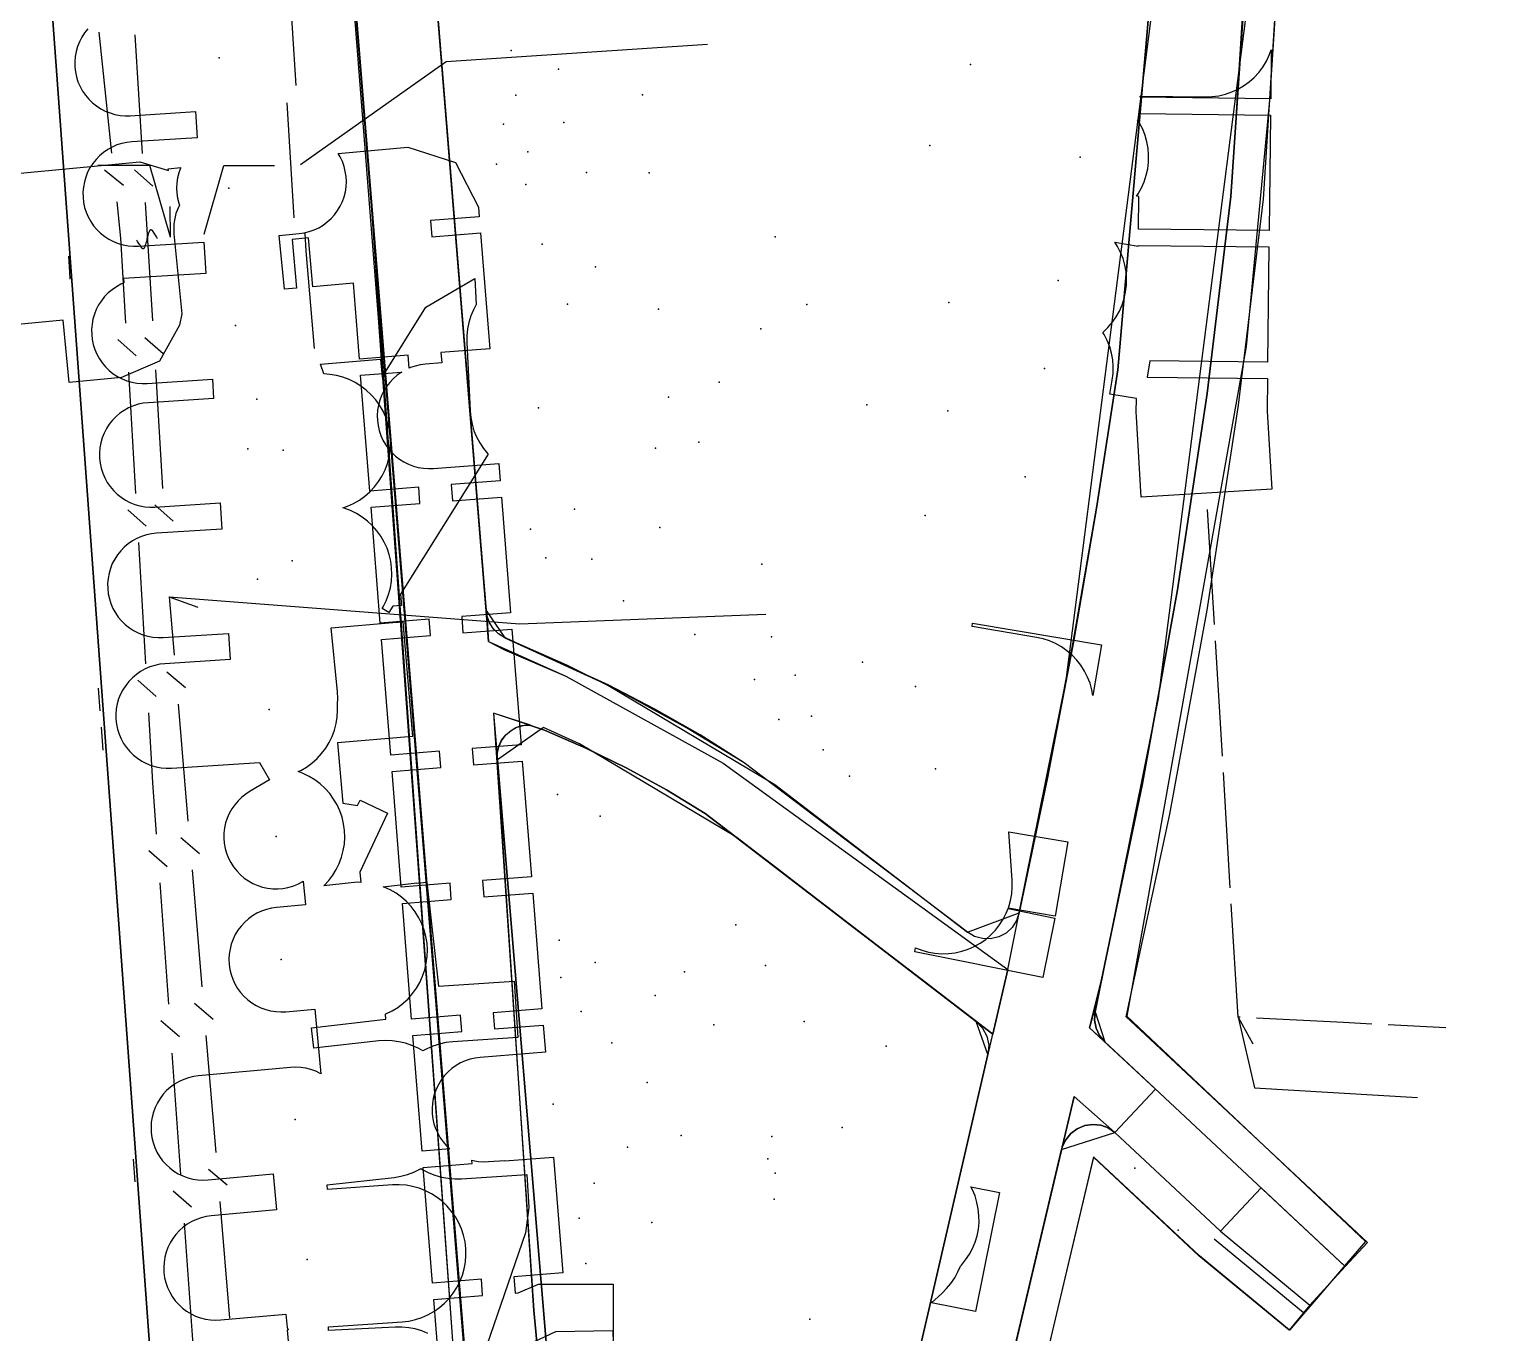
# Model space of a CAD drawing. Header units: metres. Extents: x -3903 to -3714, y 4981 to 6033.
# Drawn here: x -3816.74 to -3771.47, y 5514.27 to 5554.14 of the extents above; entities that cross this region are included whole.
import ezdxf

# ---------------------------------------------------------------- set-up
doc = ezdxf.new("R2010")
doc.units = ezdxf.units.M
for name, color, linetype in [('BENCH', 7, 'Continuous'), ('BOUNDARY', 7, 'Continuous'), ('BUSH', 7, 'Continuous'), ('CURB', 7, 'Continuous'), ('ELECTR_CABLE', 7, 'Continuous'), ('ELECTR_CABLE_COMM', 7, 'Continuous'), ('GAS', 7, 'Continuous'), ('GRASS', 7, 'Continuous'), ('GROUND', 7, 'Continuous'), ('LOUNGER', 7, 'Continuous'), ('ROAD', 7, 'Continuous'), ('SEWER', 7, 'Continuous'), ('SIDEWALK_PATH', 7, 'Continuous'), ('TREE', 7, 'Continuous')]:
    doc.layers.add(name, color=color, linetype=linetype)

msp = doc.modelspace()

# ---------------------------------------------------------------- linework, layer by layer
at = {"layer": 'BENCH'}
for p in [(-3808.979, 5541.27), (-3808.705, 5537.881), (-3782.924, 5519.298)]:
    msp.add_point(p, dxfattribs=at)
at = {"layer": 'BOUNDARY'}
msp.add_lwpolyline([(-3792.983, 5713.351), (-3809.906, 5709.514), (-3808.414, 5691.802), (-3813.32, 5691.706), (-3813.582, 5691.176), (-3814.729, 5691.03), (-3806.495, 5582.839), (-3805.929, 5582.896), (-3784.485, 5585.725), (-3777.945, 5587.9), (-3774.14, 5581.184), (-3776.967, 5580.092), (-3778.803, 5551.964), (-3779.525, 5544.441), (-3783.174, 5523.94), (-3775.867, 5517.051), (-3778.199, 5514.341), (-3780.947, 5516.612), (-3784.195, 5519.64), (-3793.048, 5482.153), (-3793.138, 5481.058), (-3771.63, 5482.111), (-3771.468, 5478.336)], dxfattribs=at)
at = {"layer": 'BUSH'}
for p in [(-3802.011, 5553.499), (-3800.557, 5552.92), (-3801.862, 5552.125), (-3802.246, 5551.237), (-3800.396, 5551.295), (-3801.498, 5550.396), (-3802.456, 5550.013), (-3801.562, 5549.397), (-3799.424, 5546.872), (-3800.285, 5545.731), (-3792.962, 5545.725), (-3794.365, 5544.981), (-3795.645, 5543.347), (-3797.194, 5542.886), (-3797.59, 5541.328), (-3796.27, 5541.513), (-3800.072, 5539.463), (-3801.416, 5538.847), (-3800.952, 5537.97), (-3799.544, 5537.932), (-3798.576, 5536.656), (-3794.041, 5535.554), (-3793.317, 5534.375), (-3794.56, 5534.243), (-3793.821, 5533.02), (-3792.815, 5533.128), (-3792.46, 5532.093), (-3791.662, 5531.285), (-3800.59, 5530.731), (-3799.281, 5530.068), (-3795.139, 5526.739), (-3800.538, 5526.268), (-3799.441, 5525.584), (-3794.228, 5525.497), (-3800.489, 5525.131), (-3799.863, 5524.084), (-3798.932, 5523.127), (-3797.847, 5521.918), (-3796.809, 5520.292), (-3798.449, 5519.933), (-3799.466, 5518.83), (-3799.927, 5517.761), (-3799.721, 5516.378)]:
    msp.add_point(p, dxfattribs=at)
at = {"layer": 'CURB'}
for points in [[(-3774.688, 5581.974), (-3784.219, 5579.53), (-3784.653, 5579.467), (-3811.885, 5576.47), (-3817.176, 5570.073), (-3806.445, 5422.976), (-3805.011, 5404.14), (-3804.222, 5392.188), (-3803.158, 5391.251), (-3798.829, 5391.536), (-3797.553, 5371.214)], [(-3777.971, 5580.975), (-3779.487, 5554.879), (-3782.217, 5533.667), (-3784.14, 5524.082), (-3783.843, 5523.155), (-3782.297, 5521.71)], [(-3806.089, 5577.143), (-3802.778, 5536.354), (-3802.199, 5535.526), (-3799.178, 5534.14), (-3799.049, 5534.079), (-3793.942, 5531.037), (-3788.052, 5526.513), (-3786.462, 5527.109), (-3785.033, 5534.232), (-3782.354, 5555.046), (-3780.975, 5578.779), (-3780.999, 5579.06), (-3781.247, 5580.145)], [(-3808.56, 5576.91), (-3800.424, 5476.732), (-3798.255, 5469.024), (-3795.855, 5420.194), (-3796.778, 5419.148), (-3800.812, 5418.84), (-3801.885, 5419.761), (-3801.994, 5421.186), (-3803.067, 5422.107), (-3806.36, 5421.857)], [(-3815.555, 5547.206), (-3815.522, 5546.72), (-3815.507, 5546.503)], [(-3814.644, 5533.987), (-3814.592, 5533.285)], [(-3814.555, 5532.786), (-3814.502, 5532.084)], [(-3798.85, 5489.07), (-3798.416, 5483.895), (-3796.445, 5483.756), (-3787.421, 5522.768), (-3787.786, 5523.786), (-3795.138, 5529.434), (-3799.915, 5532.277), (-3800.013, 5532.323), (-3801.016, 5532.783), (-3802.43, 5531.791), (-3801.629, 5522.229)], [(-3771.587, 5481.109), (-3793.28, 5480.028), (-3794.303, 5481.257), (-3785.169, 5519.863), (-3783.536, 5520.384)], [(-3813.569, 5519.573), (-3813.517, 5518.871)], [(-3801.424, 5519.785), (-3800.404, 5507.613), (-3800.241, 5505.664), (-3799.013, 5491.017)], [(-3779.067, 5518.692), (-3776.49, 5516.283)], [(-3780.498, 5517.134), (-3777.764, 5514.874)], [(-3780.307, 5517.366), (-3777.573, 5515.105)]]:
    msp.add_lwpolyline(points, dxfattribs=at)
at = {"layer": 'ELECTR_CABLE'}
for points in [[(-3808.817, 5555.943), (-3808.6, 5552.42)], [(-3808.452, 5550.01), (-3803.994, 5553.16), (-3795.998, 5553.688)], [(-3808.869, 5551.899), (-3808.653, 5548.375)], [(-3812.43, 5547.785), (-3813.062, 5549.973), (-3814.656, 5549.973)], [(-3811.4, 5547.88), (-3810.8, 5549.973), (-3809.244, 5549.973)], [(-3812.43, 5547.785), (-3812.44, 5548.719)], [(-3813.15, 5547.719), (-3813.146, 5547.733), (-3813.133, 5547.783), (-3813.127, 5547.805), (-3813.117, 5547.838), (-3813.107, 5547.875), (-3813.099, 5547.9), (-3813.09, 5547.924), (-3813.084, 5547.941), (-3813.077, 5547.958), (-3813.072, 5547.969), (-3813.067, 5547.978), (-3813.063, 5547.985), (-3813.061, 5547.989), (-3813.059, 5547.992), (-3813.055, 5547.997), (-3813.052, 5548), (-3813.05, 5548.003), (-3813.048, 5548.005), (-3813.045, 5548.008), (-3813.042, 5548.01), (-3813.04, 5548.011), (-3813.039, 5548.012), (-3813.037, 5548.013), (-3813.036, 5548.013), (-3813.035, 5548.014), (-3813.033, 5548.014), (-3813.031, 5548.015), (-3813.029, 5548.015), (-3813.028, 5548.015), (-3813.027, 5548.015), (-3813.026, 5548.015), (-3813.025, 5548.014), (-3813.023, 5548.014), (-3813.022, 5548.014), (-3813.02, 5548.013), (-3813.018, 5548.012), (-3813.017, 5548.011), (-3813.016, 5548.011), (-3813.015, 5548.01), (-3813.013, 5548.009), (-3813.012, 5548.008), (-3813.011, 5548.007), (-3813.009, 5548.005), (-3813.007, 5548.003), (-3813.005, 5548), (-3813.002, 5547.997), (-3813, 5547.993), (-3812.995, 5547.986), (-3812.94, 5547.903), (-3812.922, 5547.875), (-3812.862, 5547.783), (-3812.839, 5547.747)], [(-3813.15, 5547.719), (-3813.154, 5547.704), (-3813.167, 5547.655), (-3813.173, 5547.632), (-3813.182, 5547.599), (-3813.193, 5547.563), (-3813.201, 5547.538), (-3813.209, 5547.514), (-3813.215, 5547.496), (-3813.223, 5547.479), (-3813.228, 5547.468), (-3813.232, 5547.46), (-3813.236, 5547.452), (-3813.238, 5547.449), (-3813.24, 5547.446), (-3813.244, 5547.44), (-3813.247, 5547.437), (-3813.249, 5547.435), (-3813.251, 5547.432), (-3813.254, 5547.43), (-3813.257, 5547.428), (-3813.259, 5547.426), (-3813.261, 5547.425), (-3813.262, 5547.425), (-3813.264, 5547.424), (-3813.265, 5547.424), (-3813.267, 5547.423), (-3813.269, 5547.423), (-3813.271, 5547.423), (-3813.271, 5547.423), (-3813.273, 5547.423), (-3813.274, 5547.423), (-3813.275, 5547.423), (-3813.276, 5547.423), (-3813.278, 5547.424), (-3813.279, 5547.424), (-3813.281, 5547.425), (-3813.282, 5547.426), (-3813.283, 5547.427), (-3813.285, 5547.428), (-3813.286, 5547.429), (-3813.287, 5547.43), (-3813.288, 5547.431), (-3813.291, 5547.433), (-3813.292, 5547.434), (-3813.295, 5547.437), (-3813.297, 5547.441), (-3813.3, 5547.444), (-3813.304, 5547.451), (-3813.359, 5547.534), (-3813.377, 5547.562), (-3813.437, 5547.654), (-3813.46, 5547.69)], [(-3808.322, 5547.898), (-3808.29, 5547.37), (-3808.037, 5544.379)], [(-3780.492, 5535.926), (-3780.705, 5539.451)], [(-3780.25, 5531.901), (-3780.462, 5535.427)], [(-3780.007, 5527.877), (-3780.219, 5531.402)], [(-3779.703, 5523.914), (-3779.768, 5523.917), (-3779.977, 5527.378)], [(-3779.768, 5523.917), (-3779.269, 5521.752), (-3774.282, 5521.455)], [(-3779.768, 5523.917), (-3779.322, 5523.096)], [(-3775.677, 5523.705), (-3776.547, 5523.75), (-3779.204, 5523.888)], [(-3773.414, 5523.588), (-3775.177, 5523.679)], [(-3804.554, 5514.234), (-3804.744, 5514.312), (-3804.942, 5514.372), (-3805.144, 5514.412), (-3805.349, 5514.432), (-3805.555, 5514.431), (-3807.592, 5514.329), (-3807.6, 5514.435), (-3805.345, 5514.592), (-3805.14, 5514.616), (-3804.939, 5514.661), (-3804.743, 5514.725), (-3804.554, 5514.807), (-3804.374, 5514.908), (-3804.205, 5515.026), (-3804.049, 5515.16), (-3803.906, 5515.309), (-3803.779, 5515.471), (-3803.668, 5515.644), (-3803.574, 5515.828), (-3803.499, 5516.02), (-3803.443, 5516.218), (-3803.407, 5516.421), (-3803.391, 5516.627), (-3803.395, 5516.833), (-3803.42, 5517.037), (-3803.464, 5517.239), (-3803.528, 5517.435), (-3803.611, 5517.623), (-3803.712, 5517.803), (-3803.829, 5517.972), (-3803.963, 5518.129), (-3804.112, 5518.271), (-3804.274, 5518.399), (-3804.448, 5518.51), (-3804.631, 5518.603), (-3804.823, 5518.678), (-3805.022, 5518.734), (-3805.225, 5518.77), (-3805.43, 5518.786), (-3805.636, 5518.782), (-3807.631, 5518.643), (-3807.641, 5518.78), (-3805.585, 5519.012), (-3805.381, 5519.046), (-3805.182, 5519.098), (-3804.989, 5519.171), (-3804.804, 5519.261), (-3804.77, 5519.283), (-3804.715, 5519.247), (-3804.532, 5519.152), (-3804.34, 5519.077), (-3804.142, 5519.02), (-3803.939, 5518.983), (-3803.734, 5518.966), (-3803.528, 5518.969), (-3801.532, 5519.098), (-3801.467, 5518.089), (-3801.572, 5517.311), (-3803.289, 5512.311)]]:
    msp.add_lwpolyline(points, dxfattribs=at)
for points in [[(-3778.77, 5552.018), (-3782.769, 5552.065), (-3782.768, 5552.098), (-3780.769, 5552.075), (-3780.563, 5552.083), (-3780.358, 5552.111), (-3780.158, 5552.159), (-3779.963, 5552.226), (-3779.776, 5552.312), (-3779.598, 5552.416), (-3779.431, 5552.536), (-3779.277, 5552.673), (-3779.136, 5552.824), (-3779.012, 5552.988), (-3778.904, 5553.164), (-3778.813, 5553.349), (-3778.752, 5553.515)], [(-3782.875, 5549.043), (-3782.826, 5549.113), (-3782.725, 5549.293), (-3782.642, 5549.481), (-3782.578, 5549.677), (-3782.534, 5549.878), (-3782.509, 5550.083), (-3782.505, 5550.289), (-3782.52, 5550.494), (-3782.556, 5550.697), (-3782.612, 5550.896), (-3782.687, 5551.088), (-3782.78, 5551.272), (-3782.847, 5551.377), (-3782.778, 5551.365), (-3782.775, 5551.565), (-3778.776, 5551.518), (-3778.817, 5547.986), (-3782.817, 5548.033), (-3782.805, 5549.031)], [(-3782.823, 5547.533), (-3778.823, 5547.486), (-3778.865, 5543.954), (-3782.468, 5543.997), (-3782.553, 5543.498), (-3778.871, 5543.454), (-3778.883, 5542.454), (-3778.739, 5540.071), (-3782.732, 5539.83), (-3782.88, 5542.285), (-3782.883, 5542.429), (-3782.878, 5542.844), (-3783.691, 5542.982), (-3783.618, 5543.411), (-3783.593, 5543.616), (-3783.589, 5543.822), (-3783.604, 5544.027), (-3783.64, 5544.23), (-3783.696, 5544.429), (-3783.771, 5544.621), (-3783.864, 5544.805), (-3783.906, 5544.871), (-3783.901, 5544.875), (-3783.752, 5545.018), (-3783.618, 5545.174), (-3783.5, 5545.343), (-3783.399, 5545.523), (-3783.316, 5545.711), (-3783.252, 5545.907), (-3783.208, 5546.108), (-3783.183, 5546.313), (-3783.179, 5546.519), (-3783.194, 5546.724), (-3783.23, 5546.927), (-3783.286, 5547.126), (-3783.361, 5547.318), (-3783.454, 5547.502), (-3783.538, 5547.634), (-3782.823, 5547.512)], [(-3806.003, 5544.049), (-3805.957, 5543.502), (-3804.615, 5545.645), (-3803.115, 5546.523), (-3803.077, 5545.724), (-3803.163, 5545.564), (-3803.242, 5545.374), (-3803.303, 5545.176), (-3803.343, 5544.974), (-3803.364, 5544.769), (-3803.364, 5544.563), (-3803.265, 5542.465), (-3803.246, 5542.26), (-3803.206, 5542.058), (-3803.146, 5541.86), (-3803.068, 5541.67), (-3802.971, 5541.488), (-3802.857, 5541.316), (-3802.727, 5541.157), (-3802.714, 5541.144), (-3805.396, 5536.859), (-3805.367, 5536.515), (-3805.624, 5536.494), (-3805.749, 5536.294), (-3805.952, 5536.421), (-3805.92, 5536.472), (-3805.829, 5536.657), (-3805.757, 5536.85), (-3805.704, 5537.049), (-3805.671, 5537.253), (-3805.658, 5537.459), (-3805.666, 5537.664), (-3805.693, 5537.869), (-3805.74, 5538.069), (-3805.807, 5538.264), (-3805.892, 5538.452), (-3805.996, 5538.63), (-3806.116, 5538.797), (-3806.253, 5538.952), (-3806.403, 5539.092), (-3806.567, 5539.217), (-3806.742, 5539.326), (-3806.928, 5539.417), (-3807.121, 5539.489), (-3807.159, 5539.499), (-3807.018, 5539.547), (-3806.831, 5539.633), (-3806.652, 5539.736), (-3806.485, 5539.857), (-3806.331, 5539.993), (-3806.19, 5540.144), (-3806.065, 5540.307), (-3805.957, 5540.483), (-3805.866, 5540.668), (-3805.794, 5540.861), (-3805.741, 5541.06), (-3805.708, 5541.263), (-3805.695, 5541.469), (-3805.702, 5541.675), (-3805.73, 5541.879), (-3805.777, 5542.08), (-3805.844, 5542.275), (-3805.929, 5542.462), (-3806.033, 5542.641), (-3806.153, 5542.808), (-3806.289, 5542.962), (-3806.44, 5543.103), (-3806.604, 5543.228), (-3806.779, 5543.336), (-3806.964, 5543.427), (-3807.157, 5543.499), (-3807.356, 5543.552), (-3807.56, 5543.585), (-3807.74, 5543.597), (-3807.838, 5543.894)], [(-3805.625, 5535.993), (-3805.625, 5535.992), (-3805.325, 5536.017), (-3805.027, 5532.499), (-3807.32, 5532.306), (-3807.159, 5530.468), (-3806.71, 5530.391), (-3806.632, 5530.558), (-3805.787, 5530.16), (-3806.639, 5528.35), (-3806.607, 5528.039), (-3806.7, 5528.043), (-3806.906, 5528.03), (-3807.736, 5527.936), (-3807.73, 5527.941), (-3807.59, 5528.092), (-3807.465, 5528.256), (-3807.358, 5528.432), (-3807.267, 5528.617), (-3807.196, 5528.81), (-3807.144, 5529.01), (-3807.111, 5529.213), (-3807.099, 5529.419), (-3807.107, 5529.625), (-3807.135, 5529.829), (-3807.183, 5530.03), (-3807.25, 5530.224), (-3807.336, 5530.412), (-3807.44, 5530.589), (-3807.561, 5530.756), (-3807.698, 5530.911), (-3807.849, 5531.051), (-3808.013, 5531.175), (-3808.189, 5531.283), (-3808.374, 5531.373), (-3808.525, 5531.429), (-3808.447, 5531.465), (-3808.269, 5531.569), (-3808.102, 5531.69), (-3807.948, 5531.827), (-3807.808, 5531.978), (-3807.683, 5532.142), (-3807.576, 5532.318), (-3807.485, 5532.503), (-3807.414, 5532.696), (-3807.362, 5532.896), (-3807.329, 5533.099), (-3807.317, 5533.305), (-3807.324, 5533.492), (-3807.315, 5533.666), (-3807.325, 5533.871), (-3807.518, 5535.833)], [(-3783.948, 5535.305), (-3784.211, 5533.759), (-3784.242, 5533.933), (-3784.297, 5534.131), (-3784.372, 5534.323), (-3784.465, 5534.507), (-3784.576, 5534.681), (-3784.703, 5534.843), (-3784.846, 5534.992), (-3785.003, 5535.126), (-3785.171, 5535.244), (-3785.351, 5535.345), (-3785.54, 5535.428), (-3785.736, 5535.492), (-3785.937, 5535.537), (-3787.908, 5535.872), (-3787.891, 5535.976)], [(-3784.973, 5529.28), (-3785.36, 5527.007), (-3786.8, 5527.252), (-3786.786, 5527.289), (-3786.73, 5527.488), (-3786.694, 5527.691), (-3786.678, 5527.896), (-3786.682, 5528.102), (-3786.786, 5529.588)], [(-3804.892, 5528.022), (-3804.891, 5528.013), (-3804.592, 5528.047), (-3804.233, 5524.868), (-3801.914, 5525.018), (-3801.802, 5523.289), (-3803.798, 5523.16), (-3804.003, 5523.137), (-3804.204, 5523.093), (-3804.401, 5523.031), (-3804.59, 5522.949), (-3804.712, 5522.881), (-3804.857, 5522.965), (-3805.045, 5523.051), (-3805.24, 5523.117), (-3805.44, 5523.164), (-3805.644, 5523.192), (-3805.85, 5523.199), (-3806.056, 5523.186), (-3808.043, 5522.961), (-3808.115, 5523.593), (-3805.847, 5523.849), (-3805.857, 5524.008), (-3805.839, 5524.014), (-3805.654, 5524.105), (-3805.479, 5524.214), (-3805.315, 5524.339), (-3805.164, 5524.479), (-3805.028, 5524.634), (-3804.908, 5524.801), (-3804.804, 5524.98), (-3804.719, 5525.167), (-3804.652, 5525.362), (-3804.605, 5525.563), (-3804.578, 5525.767), (-3804.57, 5525.973), (-3804.583, 5526.179), (-3804.617, 5526.382), (-3804.67, 5526.581), (-3804.742, 5526.774), (-3804.833, 5526.959), (-3804.941, 5527.134), (-3805.066, 5527.298), (-3805.207, 5527.449), (-3805.361, 5527.585), (-3805.529, 5527.705), (-3805.707, 5527.809), (-3805.894, 5527.894), (-3805.926, 5527.905)], [(-3785.371, 5526.947), (-3785.739, 5525.127), (-3789.66, 5525.918), (-3789.635, 5526.039), (-3789.443, 5525.964), (-3789.245, 5525.908), (-3789.042, 5525.872), (-3788.837, 5525.856), (-3788.631, 5525.861), (-3788.426, 5525.885), (-3788.225, 5525.93), (-3788.029, 5525.994), (-3787.84, 5526.076), (-3787.66, 5526.177), (-3787.491, 5526.295), (-3787.335, 5526.429), (-3787.192, 5526.578), (-3787.065, 5526.74), (-3786.954, 5526.914), (-3786.861, 5527.097), (-3786.806, 5527.237)], [(-3787.067, 5518.545), (-3787.802, 5514.905), (-3789.152, 5515.177), (-3788.832, 5515.463), (-3788.685, 5515.608), (-3788.554, 5515.766), (-3788.438, 5515.937), (-3788.34, 5516.118), (-3788.265, 5516.295), (-3788.234, 5516.326), (-3788.104, 5516.485), (-3787.99, 5516.657), (-3787.893, 5516.839), (-3787.814, 5517.029), (-3787.755, 5517.227), (-3787.715, 5517.429), (-3787.695, 5517.634), (-3787.696, 5517.84), (-3787.716, 5518.045), (-3787.757, 5518.247), (-3787.817, 5518.444), (-3787.897, 5518.634), (-3787.944, 5518.722)]]:
    msp.add_lwpolyline(points, close=True, dxfattribs=at)
at = {"layer": 'ELECTR_CABLE_COMM'}
for points in [[(-3814.625, 5554.053), (-3814.235, 5550.353)], [(-3813.518, 5553.977), (-3813.296, 5550.346)], [(-3814.447, 5549.843), (-3813.865, 5549.372)], [(-3813.531, 5549.846), (-3812.97, 5549.349)], [(-3814.077, 5548.862), (-3813.96, 5547.75), (-3813.807, 5545.152)], [(-3813.205, 5548.849), (-3812.984, 5545.218)], [(-3814.043, 5544.652), (-3813.483, 5544.154)], [(-3813.219, 5544.718), (-3812.657, 5544.221)], [(-3813.719, 5543.654), (-3813.5, 5539.94)], [(-3812.892, 5543.721), (-3812.671, 5540.09)], [(-3813.736, 5539.44), (-3813.176, 5538.942)], [(-3812.906, 5539.589), (-3812.345, 5539.093)], [(-3813.412, 5538.443), (-3813.194, 5534.729)], [(-3812.469, 5536.777), (-3801.74, 5535.953), (-3794.213, 5536.244)], [(-3812.469, 5536.777), (-3811.591, 5536.459)], [(-3812.469, 5536.777), (-3812.32, 5534.988)], [(-3812.543, 5534.483), (-3811.971, 5533.999)], [(-3813.43, 5534.229), (-3812.869, 5533.731)], [(-3812.195, 5533.493), (-3811.896, 5529.916)], [(-3813.105, 5533.231), (-3812.98, 5531.1), (-3812.867, 5529.518)], [(-3812.119, 5529.411), (-3811.547, 5528.927)], [(-3813.097, 5529.016), (-3812.53, 5528.525)], [(-3812.76, 5528.022), (-3812.495, 5524.311)], [(-3811.771, 5528.421), (-3811.472, 5524.844)], [(-3811.696, 5524.338), (-3811.123, 5523.854)], [(-3812.725, 5523.808), (-3812.158, 5523.318)], [(-3811.347, 5523.349), (-3811.048, 5519.771)], [(-3812.388, 5522.815), (-3812.123, 5519.104)], [(-3811.272, 5519.266), (-3810.699, 5518.782)], [(-3812.353, 5518.601), (-3811.786, 5518.11)], [(-3810.923, 5518.277), (-3810.624, 5514.699)], [(-3812.016, 5517.608), (-3811.751, 5513.897)]]:
    msp.add_lwpolyline(points, dxfattribs=at)
at = {"layer": 'GAS'}
for points in [[(-3805.173, 5550.533), (-3803.708, 5550.067), (-3803.006, 5548.698), (-3802.984, 5548.41), (-3804.479, 5548.292), (-3804.44, 5547.794), (-3802.944, 5547.912), (-3802.664, 5544.37), (-3804.16, 5544.252), (-3804.134, 5543.934), (-3804.633, 5543.895), (-3804.789, 5543.875), (-3804.942, 5543.84), (-3805.09, 5543.79), (-3805.125, 5543.774), (-3805.157, 5544.173), (-3806.652, 5544.055), (-3806.835, 5546.373), (-3808.079, 5546.265), (-3808.209, 5547.759), (-3808.707, 5547.716), (-3808.577, 5546.222), (-3808.941, 5546.19), (-3809.103, 5547.831), (-3808.493, 5547.892), (-3808.338, 5547.915), (-3808.185, 5547.953), (-3808.038, 5548.006), (-3807.896, 5548.073), (-3807.761, 5548.154), (-3807.635, 5548.248), (-3807.519, 5548.353), (-3807.413, 5548.469), (-3807.32, 5548.596), (-3807.239, 5548.73), (-3807.172, 5548.872), (-3807.119, 5549.02), (-3807.081, 5549.173), (-3807.058, 5549.328), (-3807.051, 5549.485), (-3807.059, 5549.642), (-3807.082, 5549.797), (-3807.12, 5549.949), (-3807.173, 5550.097), (-3807.24, 5550.239), (-3807.305, 5550.347)], [(-3802.345, 5540.33), (-3803.84, 5540.212), (-3803.801, 5539.714), (-3802.306, 5539.832), (-3802.026, 5536.29), (-3803.521, 5536.172), (-3803.482, 5535.674), (-3801.986, 5535.792), (-3801.706, 5532.25), (-3803.202, 5532.132), (-3803.162, 5531.633), (-3801.667, 5531.752), (-3801.387, 5528.21), (-3802.882, 5528.092), (-3802.843, 5527.593), (-3801.347, 5527.711), (-3801.068, 5524.17), (-3802.563, 5524.052), (-3802.523, 5523.553), (-3801.028, 5523.671), (-3800.962, 5522.84), (-3802.956, 5522.683), (-3803.112, 5522.663), (-3803.265, 5522.627), (-3803.413, 5522.577), (-3803.557, 5522.513), (-3803.693, 5522.435), (-3803.821, 5522.344), (-3803.939, 5522.241), (-3804.047, 5522.126), (-3804.143, 5522.002), (-3804.226, 5521.869), (-3804.296, 5521.728), (-3804.352, 5521.581), (-3804.393, 5521.43), (-3804.419, 5521.275), (-3804.429, 5521.118), (-3804.425, 5520.961), (-3804.405, 5520.806), (-3804.37, 5520.653), (-3804.319, 5520.504), (-3804.255, 5520.361), (-3804.177, 5520.224), (-3804.086, 5520.097), (-3803.983, 5519.978), (-3803.88, 5519.882), (-3804.736, 5519.814), (-3805.016, 5523.356), (-3803.52, 5523.474), (-3803.56, 5523.973), (-3805.055, 5523.855), (-3805.335, 5527.396), (-3803.84, 5527.514), (-3803.879, 5528.013), (-3805.374, 5527.895), (-3805.654, 5531.436), (-3804.159, 5531.555), (-3804.198, 5532.053), (-3805.694, 5531.935), (-3805.974, 5535.476), (-3804.478, 5535.595), (-3804.518, 5536.093), (-3806.013, 5535.975), (-3806.293, 5539.517), (-3804.798, 5539.635), (-3804.837, 5540.133), (-3806.333, 5540.015), (-3806.613, 5543.557), (-3805.354, 5543.656), (-3805.37, 5543.647), (-3805.498, 5543.556), (-3805.616, 5543.453), (-3805.724, 5543.339), (-3805.82, 5543.214), (-3805.903, 5543.081), (-3805.973, 5542.941), (-3806.029, 5542.794), (-3806.07, 5542.642), (-3806.096, 5542.487), (-3806.106, 5542.331), (-3806.102, 5542.174), (-3806.082, 5542.018), (-3806.047, 5541.865), (-3805.996, 5541.716), (-3805.932, 5541.573), (-3805.854, 5541.437), (-3805.763, 5541.309), (-3805.66, 5541.19), (-3805.545, 5541.083), (-3805.421, 5540.987), (-3805.288, 5540.904), (-3805.147, 5540.834), (-3805.001, 5540.778), (-3804.849, 5540.737), (-3804.694, 5540.711), (-3804.538, 5540.7), (-3804.381, 5540.705), (-3802.387, 5540.862)]]:
    msp.add_lwpolyline(points, close=True, dxfattribs=at)
for points in [[(-3822.308, 5549.239), (-3813.368, 5550.09), (-3812.494, 5549.822), (-3812.499, 5549.874), (-3812.12, 5549.911), (-3812.126, 5549.897), (-3812.179, 5549.749), (-3812.217, 5549.597), (-3812.24, 5549.442), (-3812.248, 5549.285), (-3812.24, 5549.128), (-3812.217, 5548.973), (-3812.179, 5548.82), (-3812.158, 5548.762), (-3812.21, 5548.651), (-3812.263, 5548.503), (-3812.301, 5548.351), (-3812.324, 5548.195), (-3812.332, 5548.038), (-3812.324, 5547.882), (-3812.082, 5545.441), (-3812.152, 5545.089), (-3812.772, 5543.993), (-3813.925, 5543.485), (-3815.529, 5543.332), (-3815.711, 5545.246), (-3822.332, 5544.616)], [(-3804.164, 5512.583), (-3804.377, 5515.276), (-3802.882, 5515.394), (-3802.921, 5515.893), (-3804.416, 5515.774), (-3804.696, 5519.316), (-3803.201, 5519.434), (-3803.209, 5519.535), (-3803.172, 5519.525), (-3803.017, 5519.499), (-3802.861, 5519.488), (-3802.704, 5519.493), (-3802.205, 5519.532), (-3802.204, 5519.513), (-3800.709, 5519.631), (-3800.429, 5516.09), (-3801.924, 5515.971), (-3801.885, 5515.473), (-3801.799, 5515.48), (-3801.17, 5515.74), (-3798.885, 5515.74), (-3798.885, 5513.983)]]:
    msp.add_lwpolyline(points, dxfattribs=at)
at = {"layer": 'GRASS'}
for points in [[(-3777.971, 5580.975), (-3779.986, 5549.032), (-3780.719, 5542.999), (-3781.624, 5536.991), (-3782.699, 5531.01), (-3783.944, 5525.061), (-3784.14, 5524.082), (-3784.157, 5523.828), (-3784.11, 5523.581), (-3784.004, 5523.353), (-3783.843, 5523.155), (-3782.959, 5522.329), (-3776.49, 5516.283), (-3775.807, 5517.014), (-3782.608, 5523.384), (-3783.197, 5523.926), (-3781.861, 5530.131), (-3780.713, 5536.372), (-3779.756, 5542.645), (-3778.99, 5548.946), (-3777.021, 5580.106), (-3774.143, 5581.19), (-3774.688, 5581.974), (-3776.952, 5581.267)], [(-3800.49, 5477.17), (-3806.398, 5550.194), (-3803.8, 5514.01), (-3802.541, 5500)], [(-3793.438, 5480.02), (-3793.66, 5480.078), (-3793.862, 5480.18), (-3794.038, 5480.323), (-3794.181, 5480.502), (-3794.061, 5482.286), (-3785.148, 5519.94), (-3785.042, 5520.165), (-3784.887, 5520.355), (-3784.691, 5520.501), (-3784.461, 5520.597), (-3784.215, 5520.632), (-3783.972, 5520.607), (-3783.742, 5520.523), (-3783.536, 5520.384), (-3780.307, 5517.366), (-3777.573, 5515.105), (-3778.21, 5514.334), (-3780.967, 5516.614), (-3784.196, 5519.632), (-3793.068, 5482.134), (-3793.139, 5481.036), (-3771.63, 5482.108), (-3771.587, 5481.109)]]:
    msp.add_lwpolyline(points, close=True, dxfattribs=at)
for points in [[(-3781.815, 5562.544), (-3783.444, 5543.722), (-3784.088, 5539.549), (-3784.806, 5535.389), (-3785.597, 5531.242), (-3786.462, 5527.109), (-3786.544, 5526.868), (-3786.681, 5526.658), (-3786.866, 5526.489), (-3787.092, 5526.37), (-3787.34, 5526.311), (-3787.59, 5526.317), (-3787.832, 5526.385), (-3788.052, 5526.513), (-3794.88, 5531.696), (-3796.226, 5532.55), (-3797.609, 5533.341), (-3799.025, 5534.07), (-3800.474, 5534.735), (-3802.141, 5535.5), (-3802.36, 5535.615), (-3802.54, 5535.779), (-3802.675, 5535.982), (-3802.756, 5536.215), (-3806.088, 5577.124)], [(-3806.355, 5421.85), (-3817.176, 5570.073), (-3816.897, 5572.373), (-3815.815, 5574.334), (-3814.091, 5575.764), (-3811.885, 5576.47), (-3808.555, 5576.845), (-3806.075, 5545.314), (-3803.8, 5514.01), (-3802.541, 5500), (-3800.49, 5477.17)], [(-3800.404, 5507.613), (-3802.43, 5531.791), (-3802.427, 5531.993), (-3802.384, 5532.188), (-3802.303, 5532.37), (-3802.186, 5532.534), (-3802.039, 5532.671), (-3801.868, 5532.775), (-3801.681, 5532.843), (-3801.482, 5532.872), (-3800.992, 5532.702), (-3799.719, 5532.148), (-3798.474, 5531.537), (-3797.258, 5530.87), (-3796.073, 5530.148), (-3787.786, 5523.786), (-3787.585, 5523.58), (-3787.454, 5523.331), (-3787.397, 5523.054), (-3787.421, 5522.768), (-3796.445, 5483.756)]]:
    msp.add_lwpolyline(points, dxfattribs=at)
at = {"layer": 'GROUND'}
for points in [[(-3776.967, 5580.092), (-3778.803, 5551.964), (-3779.525, 5544.441), (-3783.174, 5523.94), (-3775.867, 5517.051), (-3776.511, 5516.303), (-3779.067, 5518.692), (-3780.307, 5517.366), (-3777.573, 5515.105), (-3777.086, 5515.635), (-3778.199, 5514.341), (-3780.947, 5516.612), (-3784.195, 5519.64), (-3793.048, 5482.153)], [(-3781.815, 5562.544), (-3783.444, 5543.722), (-3784.092, 5539.55), (-3784.811, 5535.39), (-3785.601, 5531.242), (-3786.462, 5527.109), (-3786.544, 5526.868), (-3786.681, 5526.658), (-3786.866, 5526.489), (-3787.092, 5526.37), (-3787.34, 5526.311), (-3787.59, 5526.317), (-3787.832, 5526.385), (-3788.052, 5526.513), (-3794.88, 5531.696), (-3796.648, 5532.769), (-3798.458, 5533.765), (-3800.31, 5534.685), (-3802.199, 5535.526), (-3802.396, 5535.646), (-3802.558, 5535.805), (-3802.68, 5535.998), (-3802.756, 5536.215), (-3802.702, 5535.412), (-3802.747, 5535.964), (-3806.088, 5577.124)], [(-3808.555, 5576.845), (-3800.49, 5477.17)], [(-3806.356, 5421.857), (-3817.176, 5570.074)], [(-3793.863, 5483.096), (-3784.786, 5521.482), (-3785.148, 5519.94), (-3785.042, 5520.165), (-3784.887, 5520.355), (-3784.691, 5520.501), (-3784.461, 5520.597), (-3784.215, 5520.632), (-3783.972, 5520.607), (-3783.742, 5520.523), (-3783.536, 5520.384), (-3783.536, 5520.384), (-3782.297, 5521.71), (-3783.843, 5523.155), (-3784.007, 5523.351), (-3784.114, 5523.579), (-3784.159, 5523.827), (-3784.14, 5524.082), (-3784.081, 5524.452), (-3784.311, 5523.593), (-3783.944, 5525.061), (-3782.699, 5531.01), (-3781.624, 5536.991), (-3780.719, 5542.999), (-3779.986, 5549.032), (-3779.093, 5562.308)], [(-3800.404, 5507.613), (-3802.43, 5531.791), (-3802.43, 5532.001), (-3802.386, 5532.203), (-3802.299, 5532.39), (-3802.172, 5532.557), (-3802.012, 5532.691), (-3801.829, 5532.787), (-3801.629, 5532.842), (-3801.443, 5532.851), (-3800.992, 5532.702), (-3799.719, 5532.149), (-3798.474, 5531.538), (-3797.258, 5530.87), (-3796.073, 5530.148), (-3793.873, 5528.461), (-3791.673, 5526.773), (-3789.474, 5525.084), (-3787.276, 5523.394), (-3787.786, 5523.786), (-3787.585, 5523.58), (-3787.454, 5523.331), (-3787.397, 5523.054), (-3787.421, 5522.768), (-3796.436, 5483.794)], [(-3800.615, 5507.521), (-3801.31, 5514.94), (-3800.615, 5507.522)]]:
    msp.add_lwpolyline(points, dxfattribs=at)
at = {"layer": 'LOUNGER'}
for p in [(-3797.791, 5549.75), (-3809.791, 5542.822)]:
    msp.add_point(p, dxfattribs=at)
at = {"layer": 'ROAD'}
msp.add_lwpolyline([(-3774.621, 5582.031), (-3777.037, 5581.255), (-3779.481, 5580.572), (-3779.482, 5580.572), (-3781.95, 5579.984), (-3784.44, 5579.49), (-3804.33, 5577.323), (-3806.223, 5577.13), (-3806.224, 5577.13), (-3811.881, 5576.471), (-3811.884, 5576.47), (-3811.886, 5576.47), (-3814.089, 5575.765), (-3814.093, 5575.763), (-3815.814, 5574.336), (-3815.816, 5574.333), (-3816.896, 5572.375), (-3816.898, 5572.371), (-3817.176, 5570.075), (-3817.176, 5570.073), (-3806.356, 5421.851)], dxfattribs=at)
at = {"layer": 'SEWER'}
for points in [[(-3814.962, 5554.155), (-3815.06, 5554.032), (-3815.146, 5553.9), (-3815.218, 5553.761), (-3815.276, 5553.615), (-3815.319, 5553.464), (-3815.348, 5553.309), (-3815.361, 5553.153), (-3815.359, 5552.996), (-3815.341, 5552.84), (-3815.308, 5552.686), (-3815.261, 5552.537), (-3815.199, 5552.393), (-3815.123, 5552.255), (-3815.034, 5552.126), (-3814.932, 5552.006), (-3814.82, 5551.896), (-3814.697, 5551.798), (-3814.565, 5551.713), (-3814.426, 5551.641), (-3814.28, 5551.583), (-3814.129, 5551.539), (-3813.975, 5551.511), (-3813.818, 5551.498), (-3813.661, 5551.5), (-3811.665, 5551.626), (-3811.615, 5550.828), (-3813.611, 5550.702), (-3813.767, 5550.685), (-3813.92, 5550.652), (-3814.07, 5550.604), (-3814.214, 5550.542), (-3814.352, 5550.466), (-3814.481, 5550.377), (-3814.601, 5550.276), (-3814.71, 5550.163), (-3814.808, 5550.04), (-3814.894, 5549.909), (-3814.966, 5549.769), (-3815.024, 5549.623), (-3815.067, 5549.472), (-3815.096, 5549.318), (-3815.109, 5549.162), (-3815.107, 5549.005), (-3815.089, 5548.849), (-3815.057, 5548.695), (-3815.009, 5548.545), (-3814.947, 5548.401), (-3814.871, 5548.264), (-3814.782, 5548.134), (-3814.681, 5548.014), (-3814.568, 5547.905), (-3814.445, 5547.807), (-3814.314, 5547.722), (-3814.174, 5547.649), (-3814.028, 5547.591), (-3813.877, 5547.548), (-3813.723, 5547.519), (-3813.566, 5547.506), (-3813.409, 5547.508), (-3811.413, 5547.634), (-3811.353, 5546.673), (-3813.864, 5546.514), (-3813.855, 5546.382), (-3813.95, 5546.341), (-3814.087, 5546.265), (-3814.217, 5546.176), (-3814.337, 5546.075), (-3814.446, 5545.963), (-3814.544, 5545.84), (-3814.629, 5545.708), (-3814.701, 5545.569), (-3814.759, 5545.423), (-3814.803, 5545.272), (-3814.831, 5545.117), (-3814.845, 5544.961), (-3814.842, 5544.804), (-3814.825, 5544.648), (-3814.792, 5544.494), (-3814.744, 5544.345), (-3814.682, 5544.201), (-3814.606, 5544.063), (-3814.517, 5543.934), (-3814.416, 5543.814), (-3814.304, 5543.704), (-3814.181, 5543.606), (-3814.049, 5543.521), (-3813.91, 5543.449), (-3813.764, 5543.391), (-3813.613, 5543.347), (-3813.458, 5543.319), (-3813.302, 5543.306), (-3813.145, 5543.308), (-3811.149, 5543.434), (-3811.112, 5542.844), (-3813.108, 5542.718), (-3813.264, 5542.7), (-3813.417, 5542.668), (-3813.567, 5542.62), (-3813.711, 5542.558), (-3813.849, 5542.482), (-3813.978, 5542.393), (-3814.098, 5542.292), (-3814.207, 5542.179), (-3814.305, 5542.056), (-3814.391, 5541.925), (-3814.463, 5541.785), (-3814.521, 5541.639), (-3814.564, 5541.488), (-3814.593, 5541.334), (-3814.606, 5541.177), (-3814.604, 5541.02), (-3814.586, 5540.864), (-3814.553, 5540.711), (-3814.506, 5540.561), (-3814.444, 5540.417), (-3814.368, 5540.28), (-3814.279, 5540.15), (-3814.177, 5540.03), (-3814.065, 5539.921), (-3813.942, 5539.823), (-3813.81, 5539.737), (-3813.671, 5539.665), (-3813.525, 5539.607), (-3813.374, 5539.564), (-3813.22, 5539.535), (-3813.063, 5539.522), (-3812.906, 5539.524), (-3810.91, 5539.65), (-3810.86, 5538.852), (-3812.856, 5538.726), (-3813.012, 5538.709), (-3813.165, 5538.676), (-3813.315, 5538.628), (-3813.459, 5538.566), (-3813.597, 5538.49), (-3813.726, 5538.401), (-3813.846, 5538.3), (-3813.955, 5538.188), (-3814.053, 5538.065), (-3814.139, 5537.933), (-3814.211, 5537.794), (-3814.269, 5537.648), (-3814.312, 5537.497), (-3814.341, 5537.342), (-3814.354, 5537.186), (-3814.352, 5537.029), (-3814.334, 5536.873), (-3814.302, 5536.719), (-3814.254, 5536.57), (-3814.192, 5536.425), (-3814.116, 5536.288), (-3814.027, 5536.159), (-3813.926, 5536.039), (-3813.813, 5535.929), (-3813.69, 5535.831), (-3813.558, 5535.746), (-3813.419, 5535.674), (-3813.273, 5535.616), (-3813.122, 5535.572), (-3812.968, 5535.544), (-3812.811, 5535.531), (-3812.654, 5535.533), (-3810.658, 5535.659), (-3810.608, 5534.856), (-3812.604, 5534.73), (-3812.76, 5534.712), (-3812.913, 5534.68), (-3813.063, 5534.632), (-3813.207, 5534.57), (-3813.344, 5534.494), (-3813.474, 5534.405), (-3813.594, 5534.303), (-3813.703, 5534.191), (-3813.801, 5534.068), (-3813.887, 5533.936), (-3813.959, 5533.797), (-3814.017, 5533.651), (-3814.06, 5533.5), (-3814.089, 5533.346), (-3814.102, 5533.189), (-3814.1, 5533.032), (-3814.082, 5532.876), (-3814.049, 5532.723), (-3814.002, 5532.573), (-3813.94, 5532.429), (-3813.864, 5532.291), (-3813.775, 5532.162), (-3813.673, 5532.042), (-3813.561, 5531.933), (-3813.438, 5531.835), (-3813.306, 5531.749), (-3813.167, 5531.677), (-3813.021, 5531.619), (-3812.87, 5531.576), (-3812.716, 5531.547), (-3812.559, 5531.534), (-3812.402, 5531.536), (-3809.704, 5531.706), (-3809.398, 5531.174), (-3809.997, 5530.828), (-3810.129, 5530.743), (-3810.252, 5530.646), (-3810.365, 5530.537), (-3810.467, 5530.417), (-3810.557, 5530.288), (-3810.633, 5530.151), (-3810.696, 5530.007), (-3810.744, 5529.858), (-3810.777, 5529.704), (-3810.795, 5529.548), (-3810.798, 5529.391), (-3810.785, 5529.235), (-3810.757, 5529.08), (-3810.714, 5528.929), (-3810.657, 5528.783), (-3810.585, 5528.643), (-3810.5, 5528.511), (-3810.403, 5528.388), (-3810.294, 5528.275), (-3810.174, 5528.173), (-3810.045, 5528.084), (-3809.908, 5528.008), (-3809.764, 5527.945), (-3809.615, 5527.897), (-3809.461, 5527.863), (-3809.305, 5527.845), (-3809.148, 5527.843), (-3808.992, 5527.855), (-3808.837, 5527.883), (-3808.686, 5527.926), (-3808.54, 5527.984), (-3808.4, 5528.055), (-3808.367, 5528.075), (-3808.301, 5527.349), (-3809.187, 5527.268), (-3809.343, 5527.246), (-3809.495, 5527.209), (-3809.644, 5527.158), (-3809.786, 5527.092), (-3809.921, 5527.012), (-3810.048, 5526.919), (-3810.165, 5526.815), (-3810.272, 5526.699), (-3810.366, 5526.574), (-3810.448, 5526.44), (-3810.516, 5526.298), (-3810.57, 5526.151), (-3810.61, 5525.999), (-3810.634, 5525.844), (-3810.643, 5525.687), (-3810.636, 5525.53), (-3810.614, 5525.375), (-3810.577, 5525.222), (-3810.526, 5525.074), (-3810.46, 5524.931), (-3810.38, 5524.796), (-3810.287, 5524.669), (-3810.183, 5524.552), (-3810.067, 5524.446), (-3809.942, 5524.351), (-3809.808, 5524.27), (-3809.666, 5524.201), (-3809.519, 5524.147), (-3809.367, 5524.108), (-3809.212, 5524.084), (-3809.055, 5524.075), (-3808.898, 5524.081), (-3808.012, 5524.162), (-3807.832, 5522.179), (-3807.848, 5522.189), (-3807.989, 5522.257), (-3808.136, 5522.311), (-3808.289, 5522.351), (-3808.444, 5522.375), (-3808.6, 5522.384), (-3808.757, 5522.377), (-3811.571, 5522.122), (-3811.727, 5522.1), (-3811.879, 5522.063), (-3812.027, 5522.011), (-3812.17, 5521.945), (-3812.305, 5521.866), (-3812.432, 5521.773), (-3812.549, 5521.669), (-3812.656, 5521.553), (-3812.75, 5521.428), (-3812.832, 5521.294), (-3812.9, 5521.152), (-3812.954, 5521.005), (-3812.993, 5520.853), (-3813.018, 5520.698), (-3813.027, 5520.541), (-3813.02, 5520.384), (-3812.998, 5520.229), (-3812.961, 5520.076), (-3812.91, 5519.928), (-3812.844, 5519.785), (-3812.764, 5519.65), (-3812.671, 5519.523), (-3812.567, 5519.406), (-3812.451, 5519.3), (-3812.326, 5519.205), (-3812.192, 5519.123), (-3812.05, 5519.055), (-3811.903, 5519.001), (-3811.751, 5518.962), (-3811.596, 5518.938), (-3811.439, 5518.929), (-3811.282, 5518.935), (-3809.29, 5519.116), (-3809.191, 5518.016), (-3811.182, 5517.836), (-3811.338, 5517.814), (-3811.491, 5517.777), (-3811.639, 5517.725), (-3811.781, 5517.659), (-3811.917, 5517.579), (-3812.043, 5517.487), (-3812.16, 5517.382), (-3812.267, 5517.267), (-3812.361, 5517.141), (-3812.443, 5517.007), (-3812.511, 5516.866), (-3812.565, 5516.719), (-3812.605, 5516.567), (-3812.629, 5516.411), (-3812.638, 5516.255), (-3812.631, 5516.098), (-3812.61, 5515.942), (-3812.573, 5515.79), (-3812.521, 5515.641), (-3812.455, 5515.499), (-3812.375, 5515.364), (-3812.283, 5515.237), (-3812.178, 5515.12), (-3812.062, 5515.013), (-3811.937, 5514.919), (-3811.803, 5514.837), (-3811.662, 5514.769), (-3811.514, 5514.715), (-3811.362, 5514.675), (-3811.207, 5514.651), (-3811.05, 5514.642), (-3810.893, 5514.649), (-3808.902, 5514.829), (-3808.864, 5514.413), (-3808.829, 5514.351), (-3808.857, 5514.335), (-3808.816, 5513.888)], [(-3802.834, 5513.267), (-3800.645, 5514.291), (-3798.893, 5514.331), (-3798.884, 5513.946)]]:
    msp.add_lwpolyline(points, dxfattribs=at)
at = {"layer": 'SIDEWALK_PATH'}
for points in [[(-3800.49, 5477.17), (-3808.555, 5576.845), (-3806.088, 5577.124), (-3802.747, 5535.964), (-3802.702, 5535.412), (-3802.21, 5535.157), (-3800.332, 5534.348), (-3795.525, 5531.692), (-3786.812, 5525.369), (-3787.276, 5523.394), (-3789.474, 5525.084), (-3791.673, 5526.773), (-3793.873, 5528.461), (-3796.073, 5530.148), (-3797.258, 5530.87), (-3798.474, 5531.538), (-3799.719, 5532.149), (-3800.992, 5532.702), (-3802.552, 5533.216), (-3801.31, 5514.94), (-3800.615, 5507.521)], [(-3796.436, 5483.794), (-3787.276, 5523.394), (-3786.812, 5525.369), (-3786.462, 5527.109), (-3785.601, 5531.242), (-3784.811, 5535.39), (-3784.092, 5539.55), (-3783.444, 5543.722), (-3781.815, 5562.544)], [(-3779.093, 5562.308), (-3779.986, 5549.032), (-3780.719, 5542.999), (-3781.624, 5536.991), (-3782.699, 5531.01), (-3783.944, 5525.061), (-3784.311, 5523.593), (-3782.297, 5521.71), (-3783.536, 5520.384), (-3784.786, 5521.482), (-3793.863, 5483.096)]]:
    msp.add_lwpolyline(points, dxfattribs=at)
for points in [[(-3795.525, 5531.692), (-3786.812, 5525.369), (-3786.462, 5527.109), (-3786.544, 5526.868), (-3786.681, 5526.658), (-3786.866, 5526.489), (-3787.092, 5526.37), (-3787.34, 5526.311), (-3787.59, 5526.317), (-3787.832, 5526.385), (-3788.052, 5526.513), (-3794.88, 5531.696), (-3796.648, 5532.769), (-3798.458, 5533.765), (-3800.31, 5534.685), (-3802.199, 5535.526), (-3802.396, 5535.646), (-3802.558, 5535.805), (-3802.68, 5535.998), (-3802.756, 5536.215), (-3802.702, 5535.412), (-3800.332, 5534.348)], [(-3801.42, 5532.852), (-3802.552, 5533.216), (-3802.43, 5531.791), (-3802.43, 5532.001), (-3802.386, 5532.203), (-3802.299, 5532.39), (-3802.172, 5532.557), (-3802.012, 5532.691), (-3801.829, 5532.787), (-3801.629, 5532.842)], [(-3800.404, 5507.613), (-3800.459, 5507.595), (-3800.512, 5507.574), (-3800.564, 5507.549), (-3800.615, 5507.522), (-3801.31, 5514.94), (-3802.43, 5531.791)], [(-3783.843, 5523.155), (-3784.311, 5523.593), (-3784.081, 5524.452), (-3784.14, 5524.082), (-3784.159, 5523.827), (-3784.114, 5523.579), (-3784.007, 5523.351)], [(-3787.421, 5522.768), (-3787.276, 5523.394), (-3787.786, 5523.786), (-3787.585, 5523.58), (-3787.454, 5523.331), (-3787.397, 5523.054)], [(-3785.148, 5519.94), (-3784.786, 5521.482), (-3783.536, 5520.384), (-3783.742, 5520.523), (-3783.972, 5520.607), (-3784.215, 5520.632), (-3784.461, 5520.597), (-3784.691, 5520.501), (-3784.887, 5520.355), (-3785.042, 5520.165)], [(-3780.307, 5517.366), (-3777.573, 5515.105), (-3776.49, 5516.283), (-3779.067, 5518.692)]]:
    msp.add_lwpolyline(points, close=True, dxfattribs=at)
at = {"layer": 'TREE'}
for p in [(-3810.939, 5553.275), (-3787.954, 5553.067), (-3797.991, 5552.141), (-3789.2, 5550.59), (-3784.603, 5550.23), (-3799.701, 5549.758), (-3810.647, 5549.285), (-3801.062, 5547.569), (-3793.931, 5547.792), (-3785.278, 5546.461), (-3788.622, 5545.788), (-3797.496, 5545.582), (-3810.438, 5545.082), (-3785.687, 5543.764), (-3801.168, 5542.564), (-3791.123, 5542.653), (-3788.647, 5542.473), (-3810.065, 5541.307), (-3786.28, 5540.454), (-3797.456, 5538.9), (-3789.346, 5539.27), (-3794.338, 5537.772), (-3809.774, 5537.317), (-3796.39, 5535.622), (-3791.258, 5534.782), (-3789.64, 5534.037), (-3809.417, 5533.328), (-3789.026, 5531.509), (-3809.199, 5529.442), (-3809.043, 5525.675), (-3796.71, 5525.304), (-3797.6, 5524.58), (-3795.806, 5523.675), (-3793.039, 5523.78), (-3790.538, 5523.025), (-3800.728, 5521.254), (-3808.612, 5520.784), (-3791.881, 5520.536), (-3794.029, 5520.264), (-3794.159, 5519.583), (-3793.931, 5519.139), (-3793.96, 5518.349), (-3797.7, 5517.629), (-3781.601, 5517.398), (-3808.254, 5516.495), (-3792.873, 5514.668)]:
    msp.add_point(p, dxfattribs=at)

doc.saveas('drawing.dxf')
